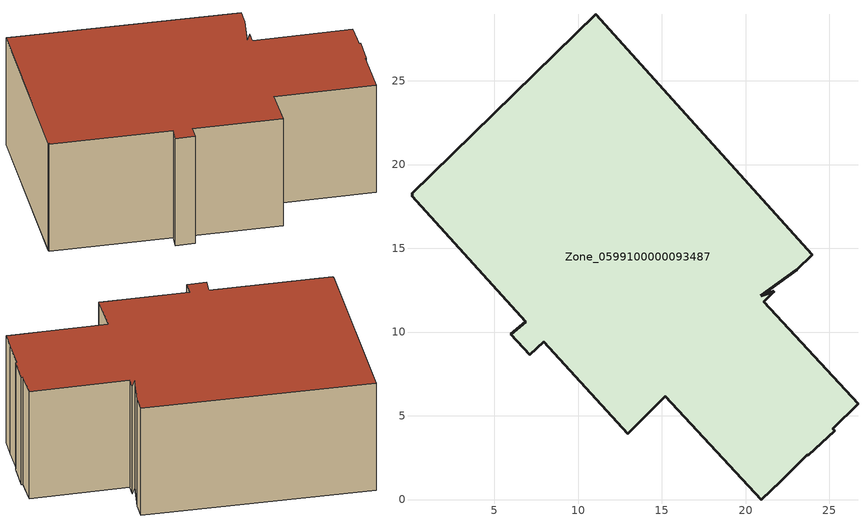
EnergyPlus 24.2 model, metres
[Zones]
Zone_0599100000093487
 floor ground (C_G): 23.68,2.69 22.09,1.09 20.93,0 15.19,6.15 12.96,3.92 7.93,9.42 7.11,8.64 5.98,9.86 6.87,10.61 0.04,18.13 0.11,18.2 0.07,18.25 11.04,28.96 23.97,14.6 23.04,13.71 20.91,12.18 21.72,12.43 21.08,11.81 26.71,5.73 25.21,4.22 25.31,4.11 23.73,2.63 z0
 wall outside (C_F): 5.98,9.86 7.11,8.64 7.93,9.42 12.96,3.92 15.19,6.15 20.93,0 22.09,1.09 23.68,2.69 23.73,2.63 25.31,4.11 25.21,4.22 26.71,5.73 21.08,11.81 21.72,12.43 20.91,12.18 23.04,13.71 23.97,14.6 11.04,28.96 0.07,18.25 0.11,18.2 0.04,18.13 6.87,10.61 5.98,9.86 z0:10.52
 roof outside (C_R): 22.09,1.09 23.68,2.69 23.73,2.63 25.31,4.11 25.21,4.22 26.71,5.73 21.08,11.81 21.72,12.43 20.91,12.18 23.04,13.71 23.97,14.6 11.04,28.96 0.07,18.25 0.11,18.2 0.04,18.13 6.87,10.61 5.98,9.86 7.11,8.64 7.93,9.42 12.96,3.92 15.19,6.15 20.93,0 z10.52
[BUILDING]
Pand.0599100000093487: North Axis=0; Terrain=City; Loads Convergence Tolerance Value=0.04; Temperature Convergence Tolerance Value=0.4; Solar Distribution=FullExterior; Maximum Number of Warmup Days=25; Minimum Number of Warmup Days=1
[Site:Location]
Rotterdam.The.Hague.AP_ZH_NLD Design_Conditions: Latitude=51.96; Longitude=4.45; Time Zone=1; Elevation=-4.5
[SITE:GROUNDTEMPERATURE:BUILDINGSURFACE]
18, 18, 18, 18, 18, 18, 18, 18, 18, 18, 18, 18
[MATERIAL] Thermal Absorptance=0.9; Solar Absorptance=0.7; Visible Absorptance=0.7
Name | Roughness | Thickness | Conductivity | Density | Specific Heat
G.D.1965 | MediumSmooth | 0.15 | 1 | 540 | 1210
F.D.1965 | Rough | 0.3 | 0.857143 | 1920 | 840
R.D.1965 | MediumRough | 0.2 | 0.08 | 1500 | 1000
[CONSTRUCTION]
C_G: G.D.1965
C_F: F.D.1965
C_R: R.D.1965
[ZONE]
Zone_0599100000093487: Type=1; Multiplier=1; Ceiling Height=Autocalculate; Volume=Autocalculate; Floor Area=autocalculate; Part of Total Floor Area=Yes
[ZONEINFILTRATION:DESIGNFLOWRATE]
Infil_Zone_0599100000093487: Zone or ZoneList or Space or SpaceList=Zone_0599100000093487; Schedule=AlwaysOn; Design Flow Rate Calculation Method=Flow/Area; Flow Rate per Floor Area=0.0042; Constant Term Coefficient=1; Temperature Term Coefficient=0; Velocity Term Coefficient=0; Velocity Squared Term Coefficient=0
[HVACTEMPLATE:ZONE:IDEALLOADSAIRSYSTEM]
Zone_0599100000093487: Maximum Heating Supply Air Temperature=50; Minimum Cooling Supply Air Temperature=13; Maximum Heating Supply Air Humidity Ratio=0.0156; Minimum Cooling Supply Air Humidity Ratio=0.0077; Heating Limit=NoLimit; Cooling Limit=NoLimit; Dehumidification Control Type=ConstantSensibleHeatRatio; Cooling Sensible Heat Ratio=0.7; Dehumidification Setpoint=60; Humidification Control Type=None; Humidification Setpoint=30; Outdoor Air Method=None; Outdoor Air Flow Rate per Person=0.00944; Outdoor Air Flow Rate per Zone Floor Area=0; Outdoor Air Flow Rate per Zone=0; Demand Controlled Ventilation Type=None; Outdoor Air Economizer Type=NoEconomizer; Heat Recovery Type=None; Sensible Heat Recovery Effectiveness=0.7; Latent Heat Recovery Effectiveness=0.65
[ZONECONTROL:THERMOSTAT]
ThermostatControl_Zone_0599100000093487: Zone or ZoneList=Zone_0599100000093487; Control Type Schedule=DualSetpointControlType; Control 1=Thermostat_Zone_0599100000093487; Temperature Difference Between Cutout And Setpoint=0
[THERMOSTATSETPOINT:DUALSETPOINT]
Thermostat_Zone_0599100000093487: Heating Setpoint Temperature Schedule=HeatingSetpoint_Zone_0599100000093487; Cooling Setpoint Temperature Schedule=CoolingSetpoint_Zone_0599100000093487
[SCHEDULE:COMPACT]
HeatingSetpoint_Zone_0599100000093487: Through: 12/31, For: AllDays, Until: 24:00, 21
CoolingSetpoint_Zone_0599100000093487: Through: 12/31, For: AllDays, Until: 24:00, 24
DualSetpointControlType: Through: 12/31, For: AllDays, Until: 24:00, 4
AlwaysOn: Through: 12/31, For: AllDays, Until: 24:00, 1
